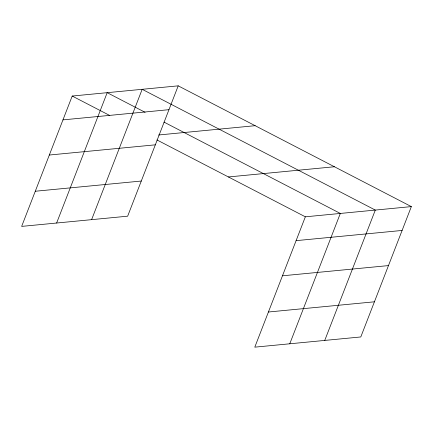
<?xml version="1.0" encoding="UTF-8"?>
<svg xmlns="http://www.w3.org/2000/svg" width="433" height="433" viewBox="0 0 433 433"><rect width="100%" height="100%" fill="white"/><g stroke="black" fill="none" stroke-linecap="round" stroke-linejoin="round"><path stroke-width="0.65" d="M178.212 85.842L72.208 96.045L21.65 226.394L127.654 216.186L178.212 85.842L411.35 206.606L360.792 336.955L254.788 347.158L305.346 216.814L411.35 206.606M56.631 223.022L107.189 92.678L145.066 112.299M91.612 219.655L142.17 89.312L375.308 210.075L324.75 340.425M289.769 343.791L340.327 213.447L164.004 122.106M62.964 119.881L168.967 109.679M158.565 134.993L255.145 125.694M49.33 155.03L155.333 144.828M35.284 191.245L141.288 181.037M228.413 176.956L334.417 166.754M296.102 240.651L402.105 230.448M282.468 275.799L388.471 265.591M268.422 312.009L374.426 301.806M72.208 96.045L109.495 115.357M156.952 139.94L305.346 216.814"/></g></svg>
